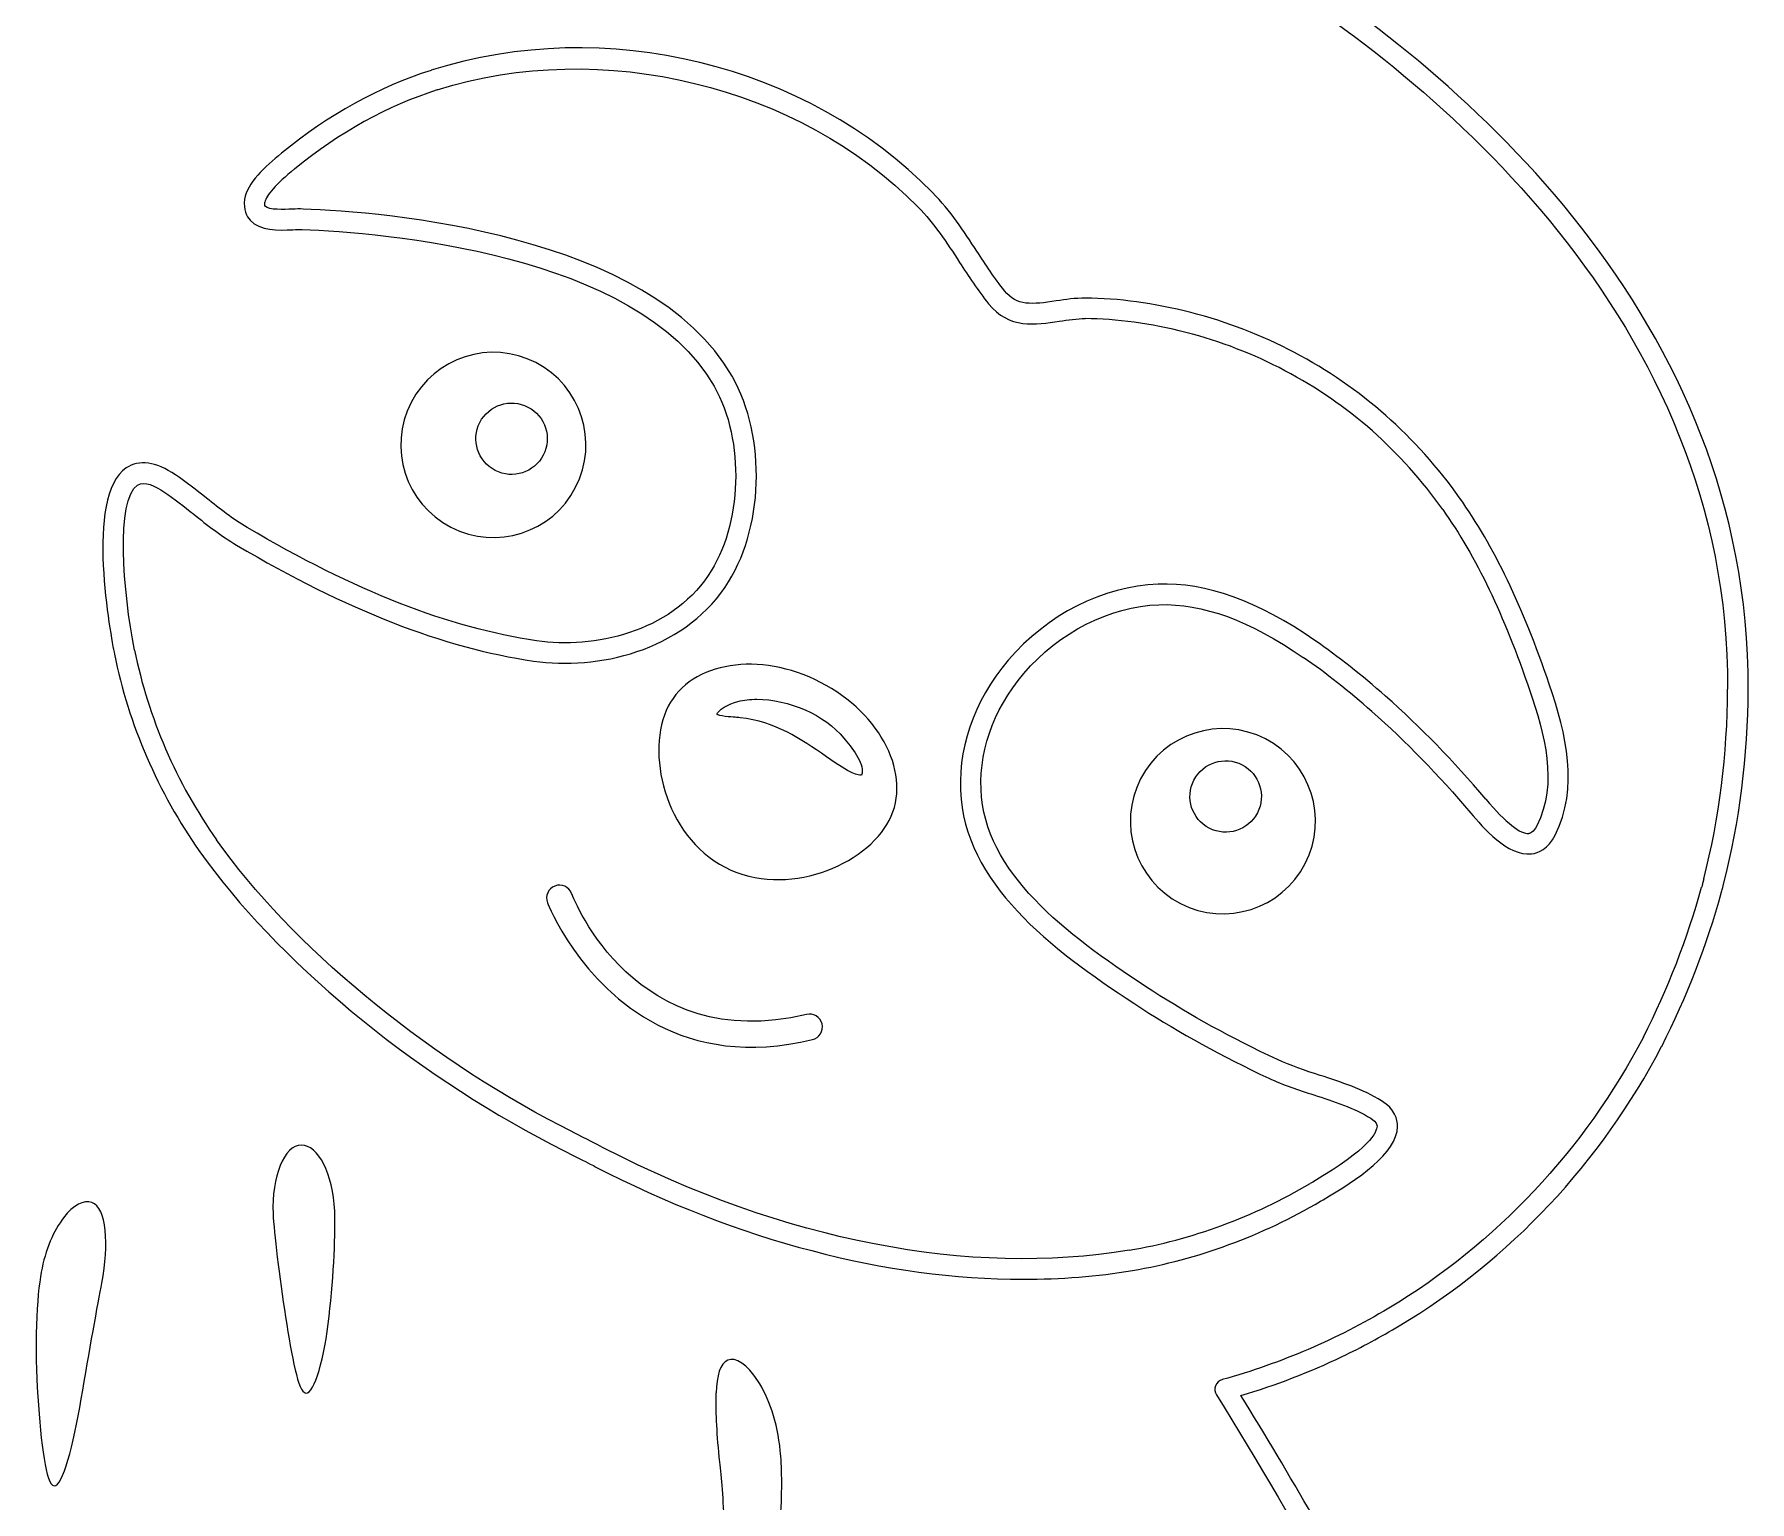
# Model space of a CAD drawing. Header units: millimetres. Extents: x 232 to 378, y -197 to -13.
# Drawn here: x 281.7 to 340.7, y -130.3 to -79.9 of the extents above; entities that cross this region are included whole.
import ezdxf

# ---------------------------------------------------------------- set-up
doc = ezdxf.new("R2010")
doc.units = ezdxf.units.MM
doc.layers.get('0').update_dxf_attribs({"linetype": 'CONTINUOUS'})

msp = doc.modelspace()

# ---------------------------------------------------------------- linework, layer by layer
for p, q in [((315.202, -101.405), (315.202, -101.406)), ((309.553, -104.08), (309.603, -104.14)), ((309.254, -104.926), (308.954, -104.719)), ((339.1, -108.92), (339.07, -109.036)), ((339.754, -109.21), (339.782, -109.099)), ((300.645, -117.823), (299.825, -117.401)), ((299.502, -118.028), (300.322, -118.451)), ((300.988, -118.788), (300.985, -118.793)), ((325.663, -119.333), (325.576, -119.384)), ((325.934, -119.991), (326.018, -119.942))]:
    msp.add_line(p, q)
msp.add_arc((322.652, -126.459), 0.353, 158.70612, 211.81867)
for centre, major_axis, ratio, start_param, end_param in [((299.796, -111.975), (0.811, -31.45), 0.636373, 3.323954, 3.59874), ((299.646, -112.003), (-0.548, 30.774), 0.624818, 0.184361, 0.456425), ((313.388, -74.296), (23.71, 11.504), 0.081711, 2.807636, 3.085861), ((325.254, -101.481), (13.156, -10.212), 0.550196, 2.24143, 2.518128), ((319.352, -101.622), (12.456, -6.607), 0.864793, 1.301065, 1.844992), ((325.351, -101.858), (12.844, -10.073), 0.534464, 2.262387, 2.536609), ((319.26, -101.767), (11.935, -6.277), 0.864648, 1.296974, 1.840884), ((327.538, -96.571), (4.565, -5.368), 0.420723, 1.358877, 1.904022), ((327.111, -96.965), (-4.361, 5.147), 0.420898, 4.504907, 5.049682), ((294.717, -124.747), (9.556, -30.076), 0.178944, 2.918981, 3.19311), ((326.813, -107.854), (8.257, -8.847), 0.386824, 1.812341, 2.084058), ((295.259, -100.885), (5.944, -12.416), 0.754387, 4.389203, 4.933703), ((295.557, -100.756), (-5.737, 11.934), 0.75545, 1.245931, 1.789724), ((326.349, -108.042), (-7.952, 8.418), 0.383573, 4.940844, 5.216117), ((320.251, -100.859), (-3.824, 23.283), 0.828657, 4.226966, 4.511369), ((318.655, -100.563), (5.82, -24.665), 0.858924, 1.024797, 1.297541), ((146.534, 289.468), (-186.641, 396.8), 0.023889, 3.053323, 3.133581), ((325.06, -107.275), (7.755, 18.011), 0.706027, 4.622142, 4.905231), ((314.806, -102.85), (-10.584, -24.907), 0.950324, 1.49877, 1.709642), ((320.397, -112.92), (11.274, 5.039), 0.658479, 4.337237, 4.882487), ((283.065, -121.762), (-0.641, -1.728), 0.469167, 3.133245, 4.126953), ((276.873, -136.259), (-6.853, -16.218), 0.159094, 2.857233, 3.14637), ((320.518, -113.251), (11.747, 5.217), 0.660145, 4.341555, 4.885518), ((282.561, -123.641), (-1.084, -3.719), 0.328415, 1.892415, 2.451636), ((322.652, -126.461), (0.088, -0.343), 0.993371, 3.159171, 4.086901), ((310.679, -144.18), (5.118, -18.847), 0.110576, 3.478199, 3.726483), ((322.663, -132.435), (11.76, -20.379), 0.145138, 1.360739, 1.773121)]:
    msp.add_ellipse(centre, major_axis=major_axis, ratio=ratio, start_param=start_param, end_param=end_param)
for points in [[(323.668, -77.626), (329.76, -81.424), (339.971, -89.692), (339.919, -102.403)], [(340.625, -102.406), (340.677, -89.642), (330.714, -81.279), (324.46, -77.292)], [(312.604, -85.339), (308.276, -80.923), (301.349, -79.236), (295.369, -81.14)], [(295.583, -81.813), (301.225, -80.015), (308.018, -81.668), (312.1, -85.833)], [(290.234, -83.983), (289.653, -84.456), (289.047, -85.014), (288.964, -85.571)], [(314.121, -87.351), (313.677, -86.67), (313.218, -85.966), (312.604, -85.339)], [(288.964, -85.571), (288.911, -85.932), (289.037, -86.159), (289.151, -86.286)], [(289.676, -85.814), (289.649, -85.785), (289.657, -85.706), (289.662, -85.674)], [(290.592, -85.911), (290.332, -85.921), (289.792, -85.943), (289.676, -85.814)], [(290.97, -85.904), (290.864, -85.9), (290.734, -85.905), (290.592, -85.911)], [(312.1, -85.833), (312.665, -86.41), (313.085, -87.054), (313.529, -87.737)], [(289.151, -86.286), (289.489, -86.661), (290.116, -86.638), (290.621, -86.616)], [(290.621, -86.616), (290.742, -86.611), (290.853, -86.606), (290.944, -86.609)], [(290.944, -86.609), (293.602, -86.71), (302.478, -87.395), (305.098, -91.995)], [(313.529, -87.737), (313.837, -88.209), (314.156, -88.698), (314.526, -89.159)], [(315.076, -88.717), (314.728, -88.284), (314.419, -87.81), (314.121, -87.351)], [(316.849, -89.063), (316.024, -89.189), (315.497, -89.241), (315.076, -88.717)], [(317.854, -88.964), (317.506, -88.965), (317.174, -89.013), (316.849, -89.063)], [(314.526, -89.159), (315.222, -90.027), (316.144, -89.885), (316.956, -89.76)], [(316.956, -89.76), (317.254, -89.714), (317.57, -89.668), (317.849, -89.669)], [(298.969, -91.181), (297.408, -90.376), (295.49, -90.988), (294.685, -92.549)], [(300.338, -95.465), (301.143, -93.904), (300.53, -91.985), (298.969, -91.181)], [(297.045, -93.235), (297.356, -92.633), (298.095, -92.397), (298.698, -92.707)], [(294.685, -92.549), (293.879, -94.112), (294.493, -96.029), (296.054, -96.834)], [(298.698, -92.707), (299.299, -93.017), (299.536, -93.757), (299.226, -94.358)], [(297.574, -94.887), (296.971, -94.576), (296.736, -93.836), (297.045, -93.235)], [(284.897, -94.799), (283.443, -95.768), (284.378, -100.641), (284.49, -101.193)], [(299.226, -94.358), (298.915, -94.961), (298.175, -95.196), (297.574, -94.887)], [(285.181, -101.054), (284.78, -99.064), (284.536, -95.887), (285.288, -95.386)], [(285.288, -95.386), (285.52, -95.232), (285.906, -95.429), (286.19, -95.62)], [(287.653, -95.839), (287.312, -95.568), (286.958, -95.288), (286.585, -95.036)], [(296.054, -96.834), (297.614, -97.639), (299.533, -97.026), (300.338, -95.465)], [(286.19, -95.62), (286.541, -95.857), (286.884, -96.129), (287.215, -96.392)], [(289.048, -96.844), (288.559, -96.556), (288.119, -96.207), (287.653, -95.839)], [(333.791, -102.23), (332.876, -99.542), (331.896, -97.506), (330.706, -95.822)], [(287.215, -96.392), (287.679, -96.759), (288.159, -97.139), (288.689, -97.452)], [(330.13, -96.229), (331.28, -97.856), (332.231, -99.835), (333.124, -102.458)], [(298.996, -100.737), (295.99, -100.297), (292.736, -99.024), (289.048, -96.844)], [(288.689, -97.452), (292.458, -99.679), (295.796, -100.982), (298.894, -101.435)], [(298.894, -101.435), (301.088, -101.755), (303.973, -101.096), (305.473, -98.896)], [(320.355, -98.793), (318.463, -98.86), (316.537, -99.837), (315.202, -101.405)], [(325.74, -100.727), (323.773, -99.368), (322.007, -98.731), (320.355, -98.793)], [(315.739, -101.863), (316.948, -100.442), (318.683, -99.558), (320.379, -99.498)], [(320.379, -99.498), (321.872, -99.45), (323.501, -100.037), (325.338, -101.308)], [(308.752, -102.165), (306.654, -101.083), (304.311, -101.452), (303.518, -102.989)], [(315.202, -101.406), (313.998, -102.821), (313.422, -104.517), (313.581, -106.179)], [(314.284, -106.112), (314.143, -104.641), (314.66, -103.132), (315.739, -101.863)], [(311.114, -106.907), (311.907, -105.37), (310.85, -103.247), (308.752, -102.165)], [(333.124, -102.458), (333.627, -103.932), (334.102, -105.628), (333.362, -107.095)], [(333.992, -107.412), (334.814, -105.782), (334.382, -103.958), (333.791, -102.23)], [(303.518, -102.989), (302.726, -104.527), (303.378, -107.436), (305.476, -108.517)], [(305.183, -103.256), (305.207, -103.146), (305.601, -102.891), (305.91, -102.818)], [(331.613, -106.181), (330.483, -104.847), (329.386, -103.721), (328.16, -102.636)], [(305.816, -103.366), (305.676, -103.356), (305.253, -103.325), (305.183, -103.256)], [(305.988, -103.38), (305.939, -103.375), (305.88, -103.37), (305.816, -103.366)], [(308.954, -104.719), (308.056, -104.1), (307.208, -103.516), (305.988, -103.38)], [(324.035, -104.108), (322.475, -103.304), (320.556, -103.916), (319.751, -105.477)], [(327.693, -103.165), (328.893, -104.226), (329.967, -105.329), (331.09, -106.655)], [(309.603, -104.14), (309.881, -104.483), (310.303, -105), (310.156, -105.353)], [(325.404, -108.393), (326.209, -106.831), (325.596, -104.913), (324.035, -104.108)], [(321.581, -105.525), (321.892, -104.923), (322.632, -104.686), (323.234, -104.997)], [(310.156, -105.353), (310.136, -105.36), (309.945, -105.404), (309.254, -104.926)], [(319.751, -105.477), (318.946, -107.038), (319.559, -108.956), (321.12, -109.762)], [(323.234, -104.997), (323.835, -105.307), (324.072, -106.046), (323.761, -106.649)], [(322.11, -107.177), (321.507, -106.866), (321.271, -106.127), (321.581, -105.525)], [(313.581, -106.179), (313.878, -109.293), (316.94, -111.522), (319.787, -113.366)], [(320.171, -112.774), (317.462, -111.02), (314.551, -108.913), (314.284, -106.112)], [(323.761, -106.649), (323.451, -107.25), (322.711, -107.487), (322.11, -107.177)], [(331.09, -106.655), (331.502, -107.141), (332.365, -108.146), (333.176, -108.056)], [(305.476, -108.517), (307.574, -109.599), (310.321, -108.444), (311.114, -106.907)], [(333.362, -107.095), (333.239, -107.338), (333.129, -107.351), (333.093, -107.355)], [(299.825, -117.401), (295.083, -114.955), (290.553, -111.191), (288.002, -107.578)], [(333.176, -108.056), (333.415, -108.028), (333.749, -107.893), (333.992, -107.412)], [(287.426, -107.985), (290.038, -111.685), (294.665, -115.533), (299.502, -118.028)], [(321.12, -109.762), (322.68, -110.566), (324.599, -109.954), (325.404, -108.393)], [(339.07, -109.036), (339.058, -109.082), (339.047, -109.128), (339.04, -109.153)], [(299.625, -109.162), (299.395, -109.25), (299.279, -109.506), (299.367, -109.736)], [(300.2, -109.419), (300.111, -109.19), (299.854, -109.074), (299.625, -109.162)], [(308.266, -113.573), (302.404, -114.981), (300.287, -109.647), (300.2, -109.419)], [(339.04, -109.153), (339.038, -109.16), (339.029, -109.19), (339.027, -109.197)], [(339.713, -109.365), (339.727, -109.313), (339.74, -109.261), (339.754, -109.21)], [(299.367, -109.736), (299.382, -109.778), (300.473, -112.55), (303.154, -113.933)], [(324.45, -115.125), (322.861, -114.379), (321.461, -113.61), (320.171, -112.774)], [(308.803, -113.902), (308.747, -113.663), (308.505, -113.515), (308.266, -113.573)], [(319.787, -113.366), (321.105, -114.219), (322.532, -115.004), (324.15, -115.764)], [(303.154, -113.933), (304.503, -114.629), (306.254, -114.972), (308.474, -114.439)], [(308.474, -114.439), (308.713, -114.382), (308.862, -114.141), (308.803, -113.902)], [(325.915, -115.666), (325.393, -115.497), (324.901, -115.337), (324.45, -115.125)], [(324.15, -115.764), (324.641, -115.994), (325.178, -116.169), (325.697, -116.337)], [(328.031, -116.542), (327.388, -116.145), (326.639, -115.901), (325.915, -115.666)], [(325.697, -116.337), (326.382, -116.56), (327.089, -116.789), (327.659, -117.142)], [(328.577, -117.423), (328.581, -117.178), (328.488, -116.826), (328.031, -116.542)], [(327.659, -117.142), (327.874, -117.275), (327.872, -117.376), (327.872, -117.414)], [(301.304, -118.163), (301.261, -118.141), (300.646, -117.824), (300.645, -117.823)], [(327.872, -117.414), (327.869, -117.605), (327.648, -118.174), (325.663, -119.333)], [(326.018, -119.942), (327.203, -119.251), (328.565, -118.34), (328.577, -117.423)], [(290.919, -118.062), (290.316, -118.059), (289.887, -119.157), (289.943, -120.419)], [(292.059, -120.328), (292.002, -119.038), (291.487, -118.066), (290.919, -118.062)], [(300.322, -118.451), (300.702, -118.647), (300.886, -118.742), (300.988, -118.788)], [(301.309, -118.166), (301.307, -118.165), (301.306, -118.164), (301.304, -118.163)], [(319.353, -121.674), (313.884, -122.592), (307.475, -121.346), (301.309, -118.166)], [(282.744, -120.556), (282.408, -120.988), (282.113, -121.662), (281.978, -122.43)], [(289.943, -120.419), (289.97, -121.056), (290.156, -122.594), (290.369, -123.968)], [(291.866, -123.944), (292.036, -122.533), (292.086, -120.968), (292.059, -120.328)], [(281.978, -122.43), (281.82, -123.202), (281.737, -125.075), (281.856, -126.697)], [(283.351, -126.781), (283.617, -125.183), (283.923, -123.481), (284.063, -122.803)], [(290.369, -123.968), (290.593, -125.344), (290.791, -126.549), (291.07, -126.58)], [(291.07, -126.58), (291.373, -126.614), (291.709, -125.354), (291.866, -123.944)], [(305.567, -125.448), (305.293, -125.558), (305.188, -125.988), (305.161, -126.577)], [(306.598, -126.159), (306.233, -125.594), (305.834, -125.339), (305.567, -125.448)], [(281.856, -126.697), (281.968, -128.323), (282.131, -129.739), (282.415, -129.77)], [(307.369, -128.565), (307.273, -127.59), (306.966, -126.719), (306.598, -126.159)], [(322.352, -126.645), (327.947, -135.644), (334.305, -147.989), (335.583, -155.963)], [(282.415, -129.77), (282.713, -129.802), (283.082, -128.374), (283.351, -126.781)], [(305.262, -128.778), (305.306, -129.203), (305.385, -129.937), (305.426, -130.824)], [(307.377, -130.847), (307.445, -129.89), (307.42, -129.052), (307.369, -128.565)]]:
    msp.add_open_spline(points, degree=3)
for points, knots in [([(305.473, -98.896), (306.807, -96.938), (306.912, -93.754), (305.711, -91.646), (302.911, -86.73), (293.721, -86.008), (290.97, -85.904)], [5, 5, 5, 5, 6, 6, 6, 7, 7, 7, 7]), ([(305.098, -91.995), (306.159, -93.857), (306.065, -96.774), (304.89, -98.498), (303.562, -100.447), (300.973, -101.027), (298.996, -100.737)], [37, 37, 37, 37, 38, 38, 38, 39, 39, 39, 39]), ([(305.91, -102.818), (306.116, -102.768), (306.336, -102.745), (306.563, -102.745), (307.65, -102.745), (308.903, -103.279), (309.553, -104.08)], [0, 0, 0, 0, 1, 1, 1, 2, 2, 2, 2]), ([(337.025, -114.351), (334.993, -118.232), (331.967, -121.453), (328.274, -123.667), (326.501, -124.73), (324.578, -125.555), (322.557, -126.119)], [30, 30, 30, 30, 31, 31, 31, 32, 32, 32, 32]), ([(323.197, -126.668), (324.395, -126.309), (325.558, -125.86), (326.677, -125.326), (327.347, -125.005), (328.002, -124.653), (328.638, -124.272), (332.442, -121.991), (335.558, -118.674), (337.652, -114.675)], [712, 712, 712, 712, 713, 713, 713, 714, 714, 714, 715, 715, 715, 715]), ([(300.985, -118.793), (305.927, -121.343), (311.032, -122.673), (315.716, -122.673), (317.003, -122.673), (318.259, -122.573), (319.471, -122.369)], [4, 4, 4, 4, 5, 5, 5, 6, 6, 6, 6])]:
    msp.add_open_spline(points, degree=3, knots=knots)

doc.saveas('drawing.dxf')
